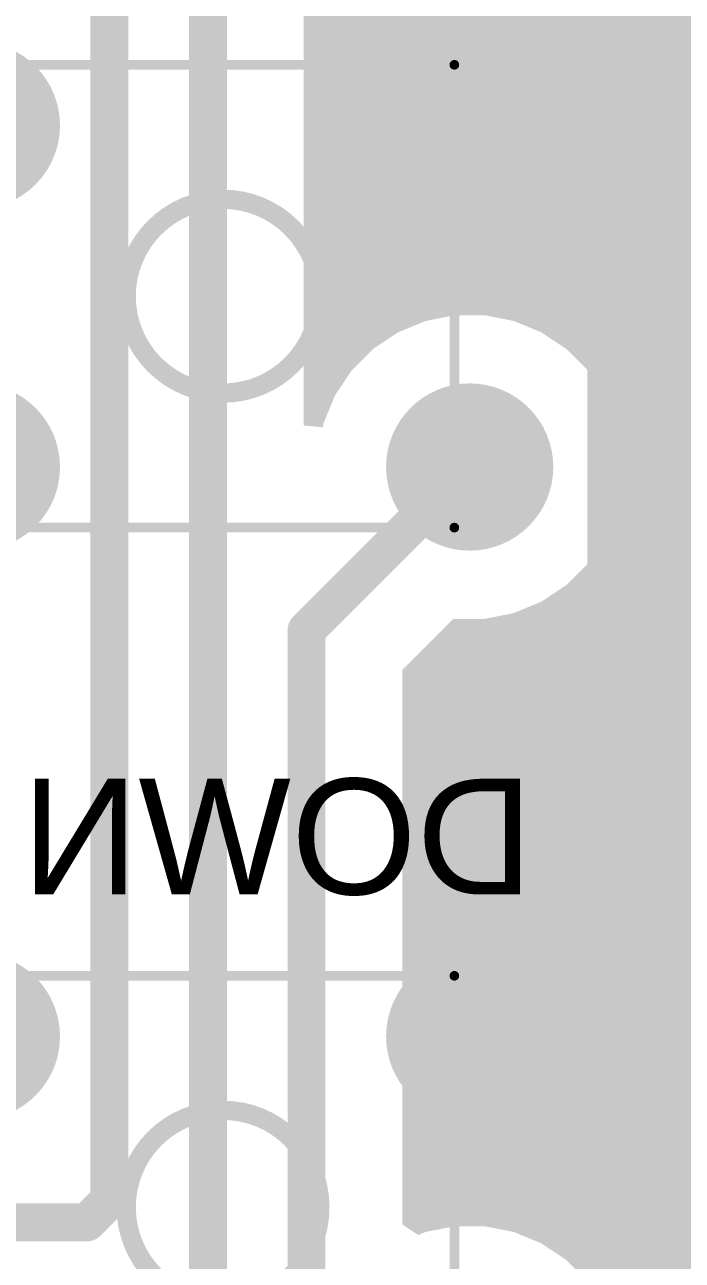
# Model space of a CAD drawing. Header units: inches. Extents: x 82 to 121, y 21 to 151.
# Drawn here: x 97.39 to 106.05, y 120.3 to 136.58 of the extents above; entities that cross this region are included whole.
import ezdxf

# ---------------------------------------------------------------- set-up
doc = ezdxf.new("R2010")
doc.units = ezdxf.units.IN
for name, color, linetype in [('Bottom Layer', 5, 'Continuous'), ('Bottom Overlay', 54, 'Continuous'), ('Bottom Solder', 6, 'Continuous'), ('Multi-Layer', 9, 'Continuous'), ('Pad Holes', 156, 'Continuous'), ('Top Layer', 1, 'Continuous'), ('Top Solder', 216, 'Continuous')]:
    doc.layers.add(name, color=color, linetype=linetype)
doc.styles.add('Arial', font='', dxfattribs={"height": 0.2})
doc.styles.get('Arial').set_extended_font_data('Arial')

# ---------------------------------------------------------------- blocks, each defined once
blk = doc.blocks.new('TS_06_B_25')
at = {"layer": 'Bottom Layer'}
h = blk.add_hatch(color=5, dxfattribs=at)
edge = h.paths.add_edge_path()
edge.add_arc((-2.25000058, 3.25000112), 1.00000054, 0, 360)
h = blk.add_hatch(color=5, dxfattribs=at)
edge = h.paths.add_edge_path()
edge.add_arc((2.25000058, 3.25000112), 1.00000054, 0, 360)
h = blk.add_hatch(color=5, dxfattribs=at)
edge = h.paths.add_edge_path()
edge.add_arc((-2.25000058, -3.25000112), 1.00000054, 0, 360)
h = blk.add_hatch(color=5, dxfattribs=at)
edge = h.paths.add_edge_path()
edge.add_arc((2.25000058, -3.25000112), 1.00000054, 0, 360)
at = {"layer": 'Bottom Solder'}
h = blk.add_hatch(color=6, dxfattribs=at)
edge = h.paths.add_edge_path()
edge.add_arc((-2.25000058, 3.25000112), 1.10160054, 0, 360)
h = blk.add_hatch(color=6, dxfattribs=at)
edge = h.paths.add_edge_path()
edge.add_arc((2.25000058, 3.25000112), 1.10160054, 0, 360)
h = blk.add_hatch(color=6, dxfattribs=at)
edge = h.paths.add_edge_path()
edge.add_arc((-2.25000058, -3.25000112), 1.10160054, 0, 360)
h = blk.add_hatch(color=6, dxfattribs=at)
edge = h.paths.add_edge_path()
edge.add_arc((2.25000058, -3.25000112), 1.10160054, 0, 360)
at = {"layer": 'Multi-Layer'}
h = blk.add_hatch(color=9, dxfattribs=at)
edge = h.paths.add_edge_path()
edge.add_arc((-2.25000058, 3.25000112), 1.00000054, 0, 360)
h = blk.add_hatch(color=9, dxfattribs=at)
edge = h.paths.add_edge_path()
edge.add_arc((2.25000058, 3.25000112), 1.00000054, 0, 360)
h = blk.add_hatch(color=9, dxfattribs=at)
edge = h.paths.add_edge_path()
edge.add_arc((-2.25000058, -3.25000112), 1.00000054, 0, 360)
h = blk.add_hatch(color=9, dxfattribs=at)
edge = h.paths.add_edge_path()
edge.add_arc((2.25000058, -3.25000112), 1.00000054, 0, 360)
at = {"layer": 'Pad Holes'}
h = blk.add_hatch(color=7, dxfattribs=at)
edge = h.paths.add_edge_path()
edge.add_arc((-2.25000058, 3.25000112), 0.4499991, 0, 360)
h = blk.add_hatch(color=7, dxfattribs=at)
edge = h.paths.add_edge_path()
edge.add_arc((2.25000058, 3.25000112), 0.4499991, 0, 360)
h = blk.add_hatch(color=7, dxfattribs=at)
edge = h.paths.add_edge_path()
edge.add_arc((-2.25000058, -3.25000112), 0.4499991, 0, 360)
h = blk.add_hatch(color=7, dxfattribs=at)
edge = h.paths.add_edge_path()
edge.add_arc((2.25000058, -3.25000112), 0.4499991, 0, 360)
at = {"layer": 'Top Layer'}
h = blk.add_hatch(color=1, dxfattribs=at)
edge = h.paths.add_edge_path()
edge.add_arc((-2.25000058, 3.25000112), 1.00000054, 0, 360)
h = blk.add_hatch(color=1, dxfattribs=at)
edge = h.paths.add_edge_path()
edge.add_arc((2.25000058, 3.25000112), 1.00000054, 0, 360)
h = blk.add_hatch(color=1, dxfattribs=at)
edge = h.paths.add_edge_path()
edge.add_arc((-2.25000058, -3.25000112), 1.00000054, 0, 360)
h = blk.add_hatch(color=1, dxfattribs=at)
edge = h.paths.add_edge_path()
edge.add_arc((2.25000058, -3.25000112), 1.00000054, 0, 360)
at = {"layer": 'Top Solder'}
h = blk.add_hatch(color=216, dxfattribs=at)
edge = h.paths.add_edge_path()
edge.add_arc((-2.25000058, 3.25000112), 1.10160054, 0, 360)
h = blk.add_hatch(color=216, dxfattribs=at)
edge = h.paths.add_edge_path()
edge.add_arc((2.25000058, 3.25000112), 1.10160054, 0, 360)
h = blk.add_hatch(color=216, dxfattribs=at)
edge = h.paths.add_edge_path()
edge.add_arc((-2.25000058, -3.25000112), 1.10160054, 0, 360)
h = blk.add_hatch(color=216, dxfattribs=at)
edge = h.paths.add_edge_path()
edge.add_arc((2.25000058, -3.25000112), 1.10160054, 0, 360)
at = {"layer": 'Bottom Overlay'}
for points in [[(-3.048, -3.048, 0.127, 0.127, 0), (-3.048, 3.048, 0.127, 0.127, 0)], [(3.048, 3.048, 0.127, 0.127, 0), (-3.048, 3.048, 0.127, 0.127, 0)], [(3.048, -3.048, 0.127, 0.127, 0), (3.048, 3.048, 0.127, 0.127, 0)], [(0, -3.048, 0.127, 0.127, 0), (-3.048, -3.048, 0.127, 0.127, 0)], [(3.048, -3.048, 0.127, 0.127, 0), (0, -3.048, 0.127, 0.127, 0)]]:
    blk.add_lwpolyline(points, format="xyseb", dxfattribs=at)
for points in [[(-3.07975, 3.048, 0.0635, 0.0635, 1), (-3.01625, 3.048, 0.0635, 0.0635, 1)], [(-3.07975, 3.048, 0.0635, 0.0635, 1), (-3.01625, 3.048, 0.0635, 0.0635, 1)], [(3.01625, 3.048, 0.0635, 0.0635, 1), (3.07975, 3.048, 0.0635, 0.0635, 1)], [(3.01625, 3.048, 0.0635, 0.0635, 1), (3.07975, 3.048, 0.0635, 0.0635, 1)], [(1.2763246, 0, 0.254, 0.254, 1), (-1.2763246, 0, 0.254, 0.254, 1)], [(-1.3398246, 0, 0.127, 0.127, 1), (-1.2128246, 0, 0.127, 0.127, 1)], [(1.2128246, 0, 0.127, 0.127, 1), (1.3398246, 0, 0.127, 0.127, 1)], [(-3.07975, -3.048, 0.0635, 0.0635, 1), (-3.01625, -3.048, 0.0635, 0.0635, 1)], [(-3.07975, -3.048, 0.0635, 0.0635, 1), (-3.01625, -3.048, 0.0635, 0.0635, 1)], [(-0.03175, -3.048, 0.0635, 0.0635, 1), (0.03175, -3.048, 0.0635, 0.0635, 1)], [(-0.03175, -3.048, 0.0635, 0.0635, 1), (0.03175, -3.048, 0.0635, 0.0635, 1)], [(3.01625, -3.048, 0.0635, 0.0635, 1), (3.07975, -3.048, 0.0635, 0.0635, 1)], [(3.01625, -3.048, 0.0635, 0.0635, 1), (3.07975, -3.048, 0.0635, 0.0635, 1)]]:
    blk.add_lwpolyline(points, format="xyseb", close=True, dxfattribs=at)
blk = doc.blocks.new('TS_06_B_27')
at = {"layer": 'Bottom Layer'}
h = blk.add_hatch(color=5, dxfattribs=at)
edge = h.paths.add_edge_path()
edge.add_arc((-2.25000058, 3.25000112), 1.00000054, 0, 360)
h = blk.add_hatch(color=5, dxfattribs=at)
edge = h.paths.add_edge_path()
edge.add_arc((2.25000058, 3.25000112), 1.00000054, 0, 360)
h = blk.add_hatch(color=5, dxfattribs=at)
edge = h.paths.add_edge_path()
edge.add_arc((-2.25000058, -3.25000112), 1.00000054, 0, 360)
h = blk.add_hatch(color=5, dxfattribs=at)
edge = h.paths.add_edge_path()
edge.add_arc((2.25000058, -3.25000112), 1.00000054, 0, 360)
at = {"layer": 'Bottom Solder'}
h = blk.add_hatch(color=6, dxfattribs=at)
edge = h.paths.add_edge_path()
edge.add_arc((-2.25000058, 3.25000112), 1.10160054, 0, 360)
h = blk.add_hatch(color=6, dxfattribs=at)
edge = h.paths.add_edge_path()
edge.add_arc((2.25000058, 3.25000112), 1.10160054, 0, 360)
h = blk.add_hatch(color=6, dxfattribs=at)
edge = h.paths.add_edge_path()
edge.add_arc((-2.25000058, -3.25000112), 1.10160054, 0, 360)
h = blk.add_hatch(color=6, dxfattribs=at)
edge = h.paths.add_edge_path()
edge.add_arc((2.25000058, -3.25000112), 1.10160054, 0, 360)
at = {"layer": 'Multi-Layer'}
h = blk.add_hatch(color=9, dxfattribs=at)
edge = h.paths.add_edge_path()
edge.add_arc((-2.25000058, 3.25000112), 1.00000054, 0, 360)
h = blk.add_hatch(color=9, dxfattribs=at)
edge = h.paths.add_edge_path()
edge.add_arc((2.25000058, 3.25000112), 1.00000054, 0, 360)
h = blk.add_hatch(color=9, dxfattribs=at)
edge = h.paths.add_edge_path()
edge.add_arc((-2.25000058, -3.25000112), 1.00000054, 0, 360)
h = blk.add_hatch(color=9, dxfattribs=at)
edge = h.paths.add_edge_path()
edge.add_arc((2.25000058, -3.25000112), 1.00000054, 0, 360)
at = {"layer": 'Pad Holes'}
h = blk.add_hatch(color=7, dxfattribs=at)
edge = h.paths.add_edge_path()
edge.add_arc((-2.25000058, 3.25000112), 0.4499991, 0, 360)
h = blk.add_hatch(color=7, dxfattribs=at)
edge = h.paths.add_edge_path()
edge.add_arc((2.25000058, 3.25000112), 0.4499991, 0, 360)
h = blk.add_hatch(color=7, dxfattribs=at)
edge = h.paths.add_edge_path()
edge.add_arc((-2.25000058, -3.25000112), 0.4499991, 0, 360)
h = blk.add_hatch(color=7, dxfattribs=at)
edge = h.paths.add_edge_path()
edge.add_arc((2.25000058, -3.25000112), 0.4499991, 0, 360)
at = {"layer": 'Top Layer'}
h = blk.add_hatch(color=1, dxfattribs=at)
edge = h.paths.add_edge_path()
edge.add_arc((-2.25000058, 3.25000112), 1.00000054, 0, 360)
h = blk.add_hatch(color=1, dxfattribs=at)
edge = h.paths.add_edge_path()
edge.add_arc((2.25000058, 3.25000112), 1.00000054, 0, 360)
h = blk.add_hatch(color=1, dxfattribs=at)
edge = h.paths.add_edge_path()
edge.add_arc((-2.25000058, -3.25000112), 1.00000054, 0, 360)
h = blk.add_hatch(color=1, dxfattribs=at)
edge = h.paths.add_edge_path()
edge.add_arc((2.25000058, -3.25000112), 1.00000054, 0, 360)
at = {"layer": 'Top Solder'}
h = blk.add_hatch(color=216, dxfattribs=at)
edge = h.paths.add_edge_path()
edge.add_arc((-2.25000058, 3.25000112), 1.10160054, 0, 360)
h = blk.add_hatch(color=216, dxfattribs=at)
edge = h.paths.add_edge_path()
edge.add_arc((2.25000058, 3.25000112), 1.10160054, 0, 360)
h = blk.add_hatch(color=216, dxfattribs=at)
edge = h.paths.add_edge_path()
edge.add_arc((-2.25000058, -3.25000112), 1.10160054, 0, 360)
h = blk.add_hatch(color=216, dxfattribs=at)
edge = h.paths.add_edge_path()
edge.add_arc((2.25000058, -3.25000112), 1.10160054, 0, 360)
at = {"layer": 'Bottom Overlay'}
for points in [[(-3.048, -3.048, 0.127, 0.127, 0), (-3.048, 3.048, 0.127, 0.127, 0)], [(3.048, 3.048, 0.127, 0.127, 0), (-3.048, 3.048, 0.127, 0.127, 0)], [(3.048, -3.048, 0.127, 0.127, 0), (3.048, 3.048, 0.127, 0.127, 0)], [(0, -3.048, 0.127, 0.127, 0), (-3.048, -3.048, 0.127, 0.127, 0)], [(3.048, -3.048, 0.127, 0.127, 0), (0, -3.048, 0.127, 0.127, 0)]]:
    blk.add_lwpolyline(points, format="xyseb", dxfattribs=at)
for points in [[(-3.07975, 3.048, 0.0635, 0.0635, 1), (-3.01625, 3.048, 0.0635, 0.0635, 1)], [(-3.07975, 3.048, 0.0635, 0.0635, 1), (-3.01625, 3.048, 0.0635, 0.0635, 1)], [(3.01625, 3.048, 0.0635, 0.0635, 1), (3.07975, 3.048, 0.0635, 0.0635, 1)], [(3.01625, 3.048, 0.0635, 0.0635, 1), (3.07975, 3.048, 0.0635, 0.0635, 1)], [(1.2763246, 0, 0.254, 0.254, 1), (-1.2763246, 0, 0.254, 0.254, 1)], [(-1.3398246, 0, 0.127, 0.127, 1), (-1.2128246, 0, 0.127, 0.127, 1)], [(1.2128246, 0, 0.127, 0.127, 1), (1.3398246, 0, 0.127, 0.127, 1)], [(-3.07975, -3.048, 0.0635, 0.0635, 1), (-3.01625, -3.048, 0.0635, 0.0635, 1)], [(-3.07975, -3.048, 0.0635, 0.0635, 1), (-3.01625, -3.048, 0.0635, 0.0635, 1)], [(-0.03175, -3.048, 0.0635, 0.0635, 1), (0.03175, -3.048, 0.0635, 0.0635, 1)], [(-0.03175, -3.048, 0.0635, 0.0635, 1), (0.03175, -3.048, 0.0635, 0.0635, 1)], [(3.01625, -3.048, 0.0635, 0.0635, 1), (3.07975, -3.048, 0.0635, 0.0635, 1)], [(3.01625, -3.048, 0.0635, 0.0635, 1), (3.07975, -3.048, 0.0635, 0.0635, 1)]]:
    blk.add_lwpolyline(points, format="xyseb", close=True, dxfattribs=at)

msp = doc.modelspace()

# ---------------------------------------------------------------- hatches: boundary and pattern name
at = {"layer": 'Top Layer'}
msp.add_hatch(color=1, dxfattribs=at).paths.add_polyline_path([(115.24353126, 149.0852111), (115.09607664, 148.72922502), (115.00000114, 148.24622878), (115.00000114, 147.75377358), (115.09607664, 147.27077734), (115.28453194, 146.81580746), (115.5581255, 146.40634422), (115.90634426, 146.05812546), (116.3158075, 145.7845319), (116.77077738, 145.5960766), (117.25377362, 145.5000011), (117.74622882, 145.5000011), (118.22922506, 145.5960766), (118.42801562, 145.67841832), (118.63921154, 145.53730354), (118.63921154, 139.86078708), (109.09289586, 139.86078708), (108.76657952, 139.81782806), (108.46250088, 139.69187454), (108.2013838, 139.49151172), (107.90848878, 139.1986167), (107.70812596, 138.93749962), (107.58217244, 138.63342098), (107.53921342, 138.30710464), (107.53921342, 127.0999998), (107.58217244, 126.77368346), (107.70812596, 126.46960482), (107.90848878, 126.20848774), (108.90848932, 125.2084872), (109.1696064, 125.00812438), (109.47368504, 124.88217086), (109.80000138, 124.83921184), (113.1198144, 124.83921184), (113.25848824, 124.6584883), (113.51960532, 124.45812548), (113.82368396, 124.33217196), (114.1500003, 124.28921294), (114.6499993, 124.28921294), (114.97631564, 124.33217196), (115.28039428, 124.45812548), (115.54151136, 124.6584883), (115.74187418, 124.91960792), (115.8678277, 125.22368402), (115.91078672, 125.55000036), (115.91078672, 126.64999816), (115.8678277, 126.9763145), (115.74187418, 127.2803906), (115.635786, 127.41864788), (115.635786, 128.160907), (115.6944346, 128.3024993), (115.73524732, 128.61249868), (115.73524732, 128.9874992), (115.6944346, 129.29749858), (115.6597509, 129.3812373), (115.79750272, 129.65556492), (116.08637438, 129.77521924), (116.33443586, 129.9655643), (116.52478092, 130.21362578), (116.64443524, 130.50249998), (116.68524796, 130.81249936), (116.68524796, 131.18749988), (116.64443524, 131.49749926), (116.56078796, 131.6994445), (116.56078796, 134.1999983), (116.51782894, 134.52631464), (116.39187542, 134.83039328), (116.1915126, 135.09151036), (115.62851144, 135.65451152), (115.36739436, 135.85487434), (115.06331572, 135.98082786), (114.73699938, 136.02378688), (114.56429208, 136.02378688), (114.34187698, 136.35665642), (113.99365822, 136.70487518), (113.58419498, 136.97846874), (113.32649674, 137.08521224), (113.37701988, 137.33921224), (119.60710394, 137.33921224), (119.93342028, 137.38217126), (120.14599796, 137.47022544), (120.4000005, 137.33875758), (120.4000005, 108.7668894), (120.25454994, 108.69679302), (120.1460005, 108.68696576), (119.92105556, 108.96105716), (119.61651718, 109.21098808), (119.26907058, 109.39670272), (118.89206854, 109.51106368), (118.50000176, 109.5496793), (118.34443438, 109.80250328), (118.3852471, 110.11250012), (118.3852471, 110.48750064), (118.34443438, 110.79750002), (118.30975068, 110.88123874), (118.4475025, 111.15556636), (118.73637416, 111.27522068), (118.98443564, 111.46556574), (119.1747807, 111.71362722), (119.29443502, 112.00250142), (119.33524774, 112.3125008), (119.33524774, 112.62091014), (119.33578622, 112.62499954), (119.33578622, 113.45409364), (119.34151138, 113.45848784), (119.5418742, 113.71960492), (119.66782772, 114.02368356), (119.71078674, 114.3499999), (119.71078674, 115.4499977), (119.66782772, 115.77631404), (119.5418742, 116.08039268), (119.46078724, 116.18606684), (119.46078724, 117.19999928), (119.41782822, 117.52631562), (119.2918747, 117.83039426), (119.09151188, 118.09151134), (118.8303948, 118.29187416), (118.52631616, 118.41782768), (118.19999982, 118.4607867), (117.87368348, 118.41782768), (117.56960484, 118.29187416), (117.52909184, 118.2607871), (114.5538095, 118.2607871), (114.41668252, 118.51478964), (114.49443446, 118.70250072), (114.53524718, 119.0125001), (114.53524718, 119.38750062), (114.49443446, 119.6975), (114.46267176, 119.7741826), (114.47631918, 120.03217294), (114.78039528, 120.15812646), (115.04151236, 120.35848928), (115.24187518, 120.61960636), (115.25640652, 120.65468884), (115.50918478, 120.67958592), (115.5581255, 120.60634248), (115.90634426, 120.25812372), (116.3158075, 119.98453016), (116.77077738, 119.79607486), (117.25377362, 119.69999936), (117.74622882, 119.69999936), (118.22922506, 119.79607486), (118.68419494, 119.98453016), (119.09365818, 120.25812372), (119.44187694, 120.60634248), (119.7154705, 121.01580572), (119.9039258, 121.4707756), (120.0000013, 121.95377184), (120.0000013, 122.44622704), (119.9039258, 122.92922328), (119.7154705, 123.38419316), (119.44187694, 123.7936564), (119.09365818, 124.14187516), (118.68419494, 124.41546872), (118.22922506, 124.60392402), (117.74622882, 124.69999952), (117.25377362, 124.69999952), (116.77077738, 124.60392402), (116.3158075, 124.41546872), (115.90634426, 124.14187516), (115.5581255, 123.7936564), (115.28453194, 123.38419316), (115.2617964, 123.32930376), (114.9724523, 123.29450322), (114.78039528, 123.44187402), (114.47631664, 123.56782754), (114.1500003, 123.61078656), (113.6500013, 123.61078656), (113.32368496, 123.56782754), (113.01960632, 123.44187402), (112.75848924, 123.2415112), (112.55812642, 122.98039412), (112.4321729, 122.67631548), (112.38921388, 122.34999914), (112.38921388, 121.77223804), (112.2584877, 121.64151186), (112.05812488, 121.38039478), (111.93217136, 121.07631614), (111.88921234, 120.7499998), (111.88921234, 119.89944524), (111.80556506, 119.6975), (111.79663442, 119.6296566), (111.42776292, 119.26078764), (109.89289426, 119.26078764), (109.56657792, 119.21782862), (109.35346938, 119.129556), (108.84151714, 119.64151078), (108.58040006, 119.8418736), (108.27632142, 119.96782712), (107.95000508, 120.01078614), (104.81295268, 120.01078614), (104.80350388, 120.02492632), (104.52492938, 120.30350082), (104.19735828, 120.5223777), (103.83338136, 120.67314194), (103.44698386, 120.7499998), (103.0530197, 120.7499998), (102.6666222, 120.67314194), (102.5719818, 120.63394212), (102.36078842, 120.7750569), (102.36078842, 128.07776518), (103.03633952, 128.75331628), (103.0530197, 128.74999904), (103.44698386, 128.74999904), (103.83338136, 128.8268569), (104.19735828, 128.97762114), (104.52492938, 129.19649802), (104.80350388, 129.47507252), (105.02238076, 129.80264362), (105.173145, 130.16662054), (105.25000286, 130.55301804), (105.25000286, 130.9469822), (105.173145, 131.3333797), (105.02238076, 131.69735662), (104.80350388, 132.02492772), (104.52492938, 132.30350222), (104.19735828, 132.5223791), (103.83338136, 132.67314334), (103.44698386, 132.7500012), (103.0530197, 132.7500012), (102.6666222, 132.67314334), (102.30264528, 132.5223791), (101.97507418, 132.30350222), (101.69649968, 132.02492772), (101.4776228, 131.69735662), (101.32685856, 131.3333797), (101.31478848, 131.2726991), (101.06078848, 131.29771556), (101.06078848, 142.20228354), (101.31478848, 142.2273), (101.32685856, 142.1666194), (101.4776228, 141.80264248), (101.69649968, 141.47507138), (101.97507418, 141.19649688), (102.30264528, 140.97762), (102.6666222, 140.82685576), (103.0530197, 140.7499979), (103.44698386, 140.7499979), (103.83338136, 140.82685576), (104.19735828, 140.97762), (104.52492938, 141.19649688), (104.80350388, 141.47507138), (105.02238076, 141.80264248), (105.173145, 142.1666194), (105.25000286, 142.5530169), (105.25000286, 142.94698106), (105.173145, 143.33337856), (105.02238076, 143.69735548), (104.80350388, 144.02492658), (104.52492938, 144.30350108), (104.19735828, 144.52237796), (103.83338136, 144.6731422), (103.44698386, 144.75000006), (103.0530197, 144.75000006), (102.6666222, 144.6731422), (102.30264528, 144.52237796), (101.97507418, 144.30350108), (101.69649968, 144.02492658), (101.4776228, 143.69735548), (101.32685856, 143.33337856), (101.31478848, 143.27269796), (101.06078848, 143.29771442), (101.06078848, 147.84631848), (110.89274494, 147.84631848), (110.89274494, 144.76360684), (110.8063443, 144.70587518), (110.45812554, 144.35765642), (110.18453198, 143.94819318), (109.99607668, 143.4932233), (109.90000118, 143.01022706), (109.90000118, 142.51777186), (109.99607668, 142.03477562), (110.18453198, 141.57980574), (110.45812554, 141.1703425), (110.8063443, 140.82212374), (111.21580754, 140.54853018), (111.67077742, 140.36007488), (112.15377366, 140.26399938), (112.64622886, 140.26399938), (113.1292251, 140.36007488), (113.58419498, 140.54853018), (113.99365822, 140.82212374), (114.34187698, 141.1703425), (114.61547054, 141.57980574), (114.80392584, 142.03477562), (114.90000134, 142.51777186), (114.90000134, 143.01022706), (114.80392584, 143.4932233), (114.61547054, 143.94819318), (114.34187698, 144.35765642), (113.99365822, 144.70587518), (113.90725758, 144.76360684), (113.90725758, 149.1071059), (113.9029345, 149.1510098), (114.07351074, 149.33921364), (115.1076819, 149.33921364)])

# ---------------------------------------------------------------- linework, layer by layer
for points in [[(99.80000106, 119.67302456, 0.499999, 0.499999, 0), (99.80000106, 149.1071059, 0.499999, 0.499999, 0)], [(98.50000112, 121.09289472, 0.499999, 0.499999, 0), (98.50000112, 142.59999928, 0.499999, 0.499999, 0)], [(103.25000178, 135.25000128, 1.00000054, 1.00000054, 0), (105.30000022, 137.29999972, 1.00000054, 1.00000054, 0)], [(103.25000178, 135.25000128, 1.00000054, 1.00000054, 0), (105.30000022, 133.20000284, 1.00000054, 1.00000054, 0)], [(105.30000022, 125.29999832, 1.00000054, 1.00000054, 0), (105.30000022, 133.20000284, 1.00000054, 1.00000054, 0)], [(101.100001, 128.60000188, 0.499999, 0.499999, 0), (103.24999924, 130.75000012, 0.499999, 0.499999, 0)], [(103.24999924, 130.75000012, 0.499999, 0.499999, 0), (103.25000178, 130.75000012, 0.499999, 0.499999, 0)], [(101.100001, 119.20000036, 0.499999, 0.499999, 0), (101.100001, 128.60000188, 0.499999, 0.499999, 0)], [(104.40000202, 124.40000012, 1.00000054, 1.00000054, 0), (105.30000022, 125.29999832, 1.00000054, 1.00000054, 0)], [(103.25000178, 123.24999988, 1.00000054, 1.00000054, 0), (104.40000202, 124.40000012, 1.00000054, 1.00000054, 0)], [(104.40000202, 124.40000012, 1.00000054, 1.00000054, 0), (110.89999918, 124.40000012, 1.00000054, 1.00000054, 0)], [(98.20710609999999, 120.7999997, 0.499999, 0.499999, 0), (98.50000112, 121.09289472, 0.499999, 0.499999, 0)], [(94.39999916, 120.7999997, 0.499999, 0.499999, 0), (98.20710609999999, 120.7999997, 0.499999, 0.499999, 0)]]:
    msp.add_lwpolyline(points, format="xyseb", dxfattribs=at)
for points in [[(103.00000228, 135.25000128, 0.499999, 0.499999, 1), (103.50000128, 135.25000128, 0.499999, 0.499999, 1)], [(103.00000228, 135.25000128, 0.499999, 0.499999, 1), (103.50000128, 135.25000128, 0.499999, 0.499999, 1)], [(105.05000072, 133.20000284, 0.499999, 0.499999, 1), (105.54999972, 133.20000284, 0.499999, 0.499999, 1)], [(105.05000072, 133.20000284, 0.499999, 0.499999, 1), (105.54999972, 133.20000284, 0.499999, 0.499999, 1)], [(103.12500076, 130.75000012, 0.2499995, 0.2499995, 1), (103.37499772, 130.75000012, 0.2499995, 0.2499995, 1)], [(103.12500076, 130.75000012, 0.2499995, 0.2499995, 1), (103.37499772, 130.75000012, 0.2499995, 0.2499995, 1)], [(103.1250033, 130.75000012, 0.2499995, 0.2499995, 1), (103.37500026, 130.75000012, 0.2499995, 0.2499995, 1)], [(100.97500252, 128.60000188, 0.2499995, 0.2499995, 1), (101.22499948, 128.60000188, 0.2499995, 0.2499995, 1)], [(100.97500252, 128.60000188, 0.2499995, 0.2499995, 1), (101.22499948, 128.60000188, 0.2499995, 0.2499995, 1)], [(105.05000072, 125.29999832, 0.499999, 0.499999, 1), (105.54999972, 125.29999832, 0.499999, 0.499999, 1)], [(105.05000072, 125.29999832, 0.499999, 0.499999, 1), (105.54999972, 125.29999832, 0.499999, 0.499999, 1)], [(104.15000252, 124.40000012, 0.499999, 0.499999, 1), (104.65000152, 124.40000012, 0.499999, 0.499999, 1)], [(104.15000252, 124.40000012, 0.499999, 0.499999, 1), (104.65000152, 124.40000012, 0.499999, 0.499999, 1)], [(104.15000252, 124.40000012, 0.499999, 0.499999, 1), (104.65000152, 124.40000012, 0.499999, 0.499999, 1)], [(103.00000228, 123.24999988, 0.499999, 0.499999, 1), (103.50000128, 123.24999988, 0.499999, 0.499999, 1)], [(98.37500263999999, 121.09289472, 0.2499995, 0.2499995, 1), (98.6249996, 121.09289472, 0.2499995, 0.2499995, 1)], [(98.37500263999999, 121.09289472, 0.2499995, 0.2499995, 1), (98.6249996, 121.09289472, 0.2499995, 0.2499995, 1)], [(98.08210761999999, 120.7999997, 0.2499995, 0.2499995, 1), (98.33210457999999, 120.7999997, 0.2499995, 0.2499995, 1)], [(98.08210761999999, 120.7999997, 0.2499995, 0.2499995, 1), (98.33210457999999, 120.7999997, 0.2499995, 0.2499995, 1)]]:
    msp.add_lwpolyline(points, format="xyseb", close=True, dxfattribs=at)

# ---------------------------------------------------------------- block references
at = {"rotation": 270}
for name, p in [('TS_06_B_25', (100.00000066, 133.0000007)), ('TS_06_B_27', (100.00000066, 120.9999993))]:
    msp.add_blockref(name, p, dxfattribs=at)

# ---------------------------------------------------------------- texts
at = {"layer": 'Bottom Overlay', "style": 'Arial', "text_generation_flag": 2}
msp.add_text('DOWN', height=1.524, dxfattribs=at).set_placement((104.0892, 125.1204))

doc.saveas('drawing.dxf')
